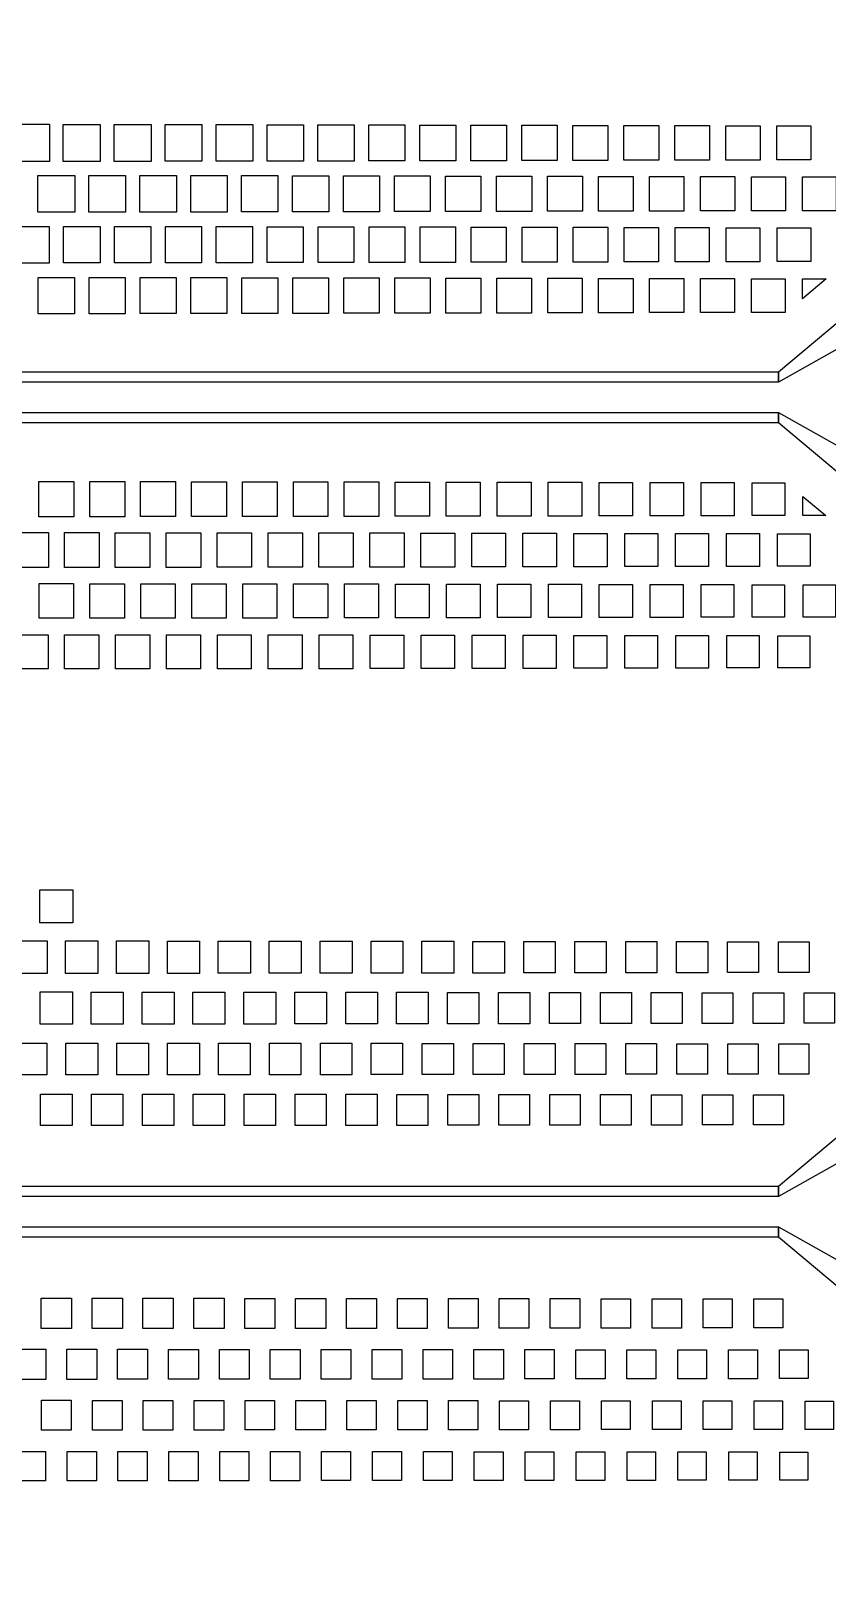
# Model space of a CAD drawing. Header units: metres. Extents: x -7 to 1980, y 20 to 2007.
# Drawn here: x 1113 to 1504, y 20 to 780 of the extents above; entities that cross this region are included whole.
import ezdxf

# ---------------------------------------------------------------- set-up
doc = ezdxf.new("R2010")
doc.units = ezdxf.units.M

msp = doc.modelspace()

# ---------------------------------------------------------------- linework, layer by layer
for points in [[(1480, 612.5), (1680, 780), (1980, 780), (1980, 420), (1680, 420), (1480, 587.5), (1480, 592.5), (1680, 480), (1920, 480), (1920, 720), (1680, 720), (1480, 607.5), (1480, 612.5), (1480, 612.5)], [(1103.35, 715.85), (1103.35, 734.15), (1121.65, 734.15), (1121.65, 715.85), (1103.35, 715.85), (1103.35, 715.85)], [(1128.38, 715.88), (1128.38, 734.12), (1146.62, 734.12), (1146.62, 715.88), (1128.38, 715.88), (1128.38, 715.88)], [(1153.42, 715.92), (1153.42, 734.08), (1171.58, 734.08), (1171.58, 715.92), (1153.42, 715.92), (1153.42, 715.92)], [(1178.46, 715.96), (1178.46, 734.04), (1196.54, 734.04), (1196.54, 715.96), (1178.46, 715.96), (1178.46, 715.96)], [(1203.5, 716), (1203.5, 734), (1221.5, 734), (1221.5, 716), (1203.5, 716), (1203.5, 716)], [(1228.55, 716.05), (1228.55, 733.95), (1246.45, 733.95), (1246.45, 716.05), (1228.55, 716.05), (1228.55, 716.05)], [(1253.6, 716.1), (1253.6, 733.9), (1271.4, 733.9), (1271.4, 716.1), (1253.6, 716.1), (1253.6, 716.1)], [(1278.65, 716.15), (1278.65, 733.85), (1296.35, 733.85), (1296.35, 716.15), (1278.65, 716.15), (1278.65, 716.15)], [(1303.71, 716.21), (1303.71, 733.79), (1321.29, 733.79), (1321.29, 716.21), (1303.71, 716.21), (1303.71, 716.21)], [(1328.76, 716.26), (1328.76, 733.74), (1346.24, 733.74), (1346.24, 716.26), (1328.76, 716.26), (1328.76, 716.26)], [(1353.82, 716.32), (1353.82, 733.68), (1371.18, 733.68), (1371.18, 716.32), (1353.82, 716.32), (1353.82, 716.32)], [(1378.88, 716.38), (1378.88, 733.62), (1396.12, 733.62), (1396.12, 716.38), (1378.88, 716.38), (1378.88, 716.38)], [(1403.95, 716.45), (1403.95, 733.55), (1421.05, 733.55), (1421.05, 716.45), (1403.95, 716.45), (1403.95, 716.45)], [(1429.01, 716.51), (1429.01, 733.49), (1445.99, 733.49), (1445.99, 716.51), (1429.01, 716.51), (1429.01, 716.51)], [(1454.07, 716.57), (1454.07, 733.43), (1470.93, 733.43), (1470.93, 716.57), (1454.07, 716.57), (1454.07, 716.57)], [(1479.14, 716.64), (1479.14, 733.36), (1495.86, 733.36), (1495.86, 716.64), (1479.14, 716.64), (1479.14, 716.64)], [(1115.94, 690.94), (1115.94, 709.06), (1134.06, 709.06), (1134.06, 690.94), (1115.94, 690.94), (1115.94, 690.94)], [(1140.97, 690.97), (1140.97, 709.03), (1159.03, 709.03), (1159.03, 690.97), (1140.97, 690.97), (1140.97, 690.97)], [(1166, 691), (1166, 709), (1184, 709), (1184, 691), (1166, 691), (1166, 691)], [(1191.04, 691.04), (1191.04, 708.96), (1208.96, 708.96), (1208.96, 691.04), (1191.04, 691.04), (1191.04, 691.04)], [(1216.08, 691.08), (1216.08, 708.92), (1233.92, 708.92), (1233.92, 691.08), (1216.08, 691.08), (1216.08, 691.08)], [(1241.13, 691.13), (1241.13, 708.87), (1258.87, 708.87), (1258.87, 691.13), (1241.13, 691.13), (1241.13, 691.13)], [(1266.18, 691.18), (1266.18, 708.82), (1283.82, 708.82), (1283.82, 691.18), (1266.18, 691.18), (1266.18, 691.18)], [(1291.23, 691.23), (1291.23, 708.77), (1308.77, 708.77), (1308.77, 691.23), (1291.23, 691.23), (1291.23, 691.23)], [(1316.28, 691.28), (1316.28, 708.72), (1333.72, 708.72), (1333.72, 691.28), (1316.28, 691.28), (1316.28, 691.28)], [(1341.34, 691.34), (1341.34, 708.66), (1358.66, 708.66), (1358.66, 691.34), (1341.34, 691.34), (1341.34, 691.34)], [(1366.4, 691.4), (1366.4, 708.6), (1383.6, 708.6), (1383.6, 691.4), (1366.4, 691.4), (1366.4, 691.4)], [(1391.46, 691.46), (1391.46, 708.54), (1408.54, 708.54), (1408.54, 691.46), (1391.46, 691.46), (1391.46, 691.46)], [(1416.52, 691.52), (1416.52, 708.48), (1433.48, 708.48), (1433.48, 691.52), (1416.52, 691.52), (1416.52, 691.52)], [(1441.58, 691.58), (1441.58, 708.42), (1458.42, 708.42), (1458.42, 691.58), (1441.58, 691.58), (1441.58, 691.58)], [(1466.64, 691.64), (1466.64, 708.36), (1483.36, 708.36), (1483.36, 691.64), (1466.64, 691.64), (1466.64, 691.64)], [(1491.71, 691.71), (1491.71, 708.29), (1508.29, 708.29), (1508.29, 691.71), (1491.71, 691.71), (1491.71, 691.71)], [(1103.49, 665.99), (1103.49, 684.01), (1121.51, 684.01), (1121.51, 665.99), (1103.49, 665.99), (1103.49, 665.99)], [(1128.52, 666.02), (1128.52, 683.98), (1146.48, 683.98), (1146.48, 666.02), (1128.52, 666.02), (1128.52, 666.02)], [(1153.55, 666.05), (1153.55, 683.95), (1171.45, 683.95), (1171.45, 666.05), (1153.55, 666.05), (1153.55, 666.05)], [(1178.58, 666.08), (1178.58, 683.92), (1196.42, 683.92), (1196.42, 666.08), (1178.58, 666.08), (1178.58, 666.08)], [(1203.62, 666.12), (1203.62, 683.88), (1221.38, 683.88), (1221.38, 666.12), (1203.62, 666.12), (1203.62, 666.12)], [(1228.67, 666.17), (1228.67, 683.83), (1246.33, 683.83), (1246.33, 666.17), (1228.67, 666.17), (1228.67, 666.17)], [(1253.71, 666.21), (1253.71, 683.79), (1271.29, 683.79), (1271.29, 666.21), (1253.71, 666.21), (1253.71, 666.21)], [(1278.76, 666.26), (1278.76, 683.74), (1296.24, 683.74), (1296.24, 666.26), (1278.76, 666.26), (1278.76, 666.26)], [(1303.81, 666.31), (1303.81, 683.69), (1321.19, 683.69), (1321.19, 666.31), (1303.81, 666.31), (1303.81, 666.31)], [(1328.86, 666.36), (1328.86, 683.64), (1346.14, 683.64), (1346.14, 666.36), (1328.86, 666.36), (1328.86, 666.36)], [(1353.92, 666.42), (1353.92, 683.58), (1371.08, 683.58), (1371.08, 666.42), (1353.92, 666.42), (1353.92, 666.42)], [(1378.97, 666.47), (1378.97, 683.53), (1396.03, 683.53), (1396.03, 666.47), (1378.97, 666.47), (1378.97, 666.47)], [(1404.03, 666.53), (1404.03, 683.47), (1420.97, 683.47), (1420.97, 666.53), (1404.03, 666.53), (1404.03, 666.53)], [(1429.09, 666.59), (1429.09, 683.41), (1445.91, 683.41), (1445.91, 666.59), (1429.09, 666.59), (1429.09, 666.59)], [(1454.15, 666.65), (1454.15, 683.35), (1470.85, 683.35), (1470.85, 666.65), (1454.15, 666.65), (1454.15, 666.65)], [(1479.22, 666.72), (1479.22, 683.28), (1495.78, 683.28), (1495.78, 666.72), (1479.22, 666.72), (1479.22, 666.72)], [(1116.08, 641.08), (1116.08, 658.92), (1133.92, 658.92), (1133.92, 641.08), (1116.08, 641.08), (1116.08, 641.08)], [(1141.1, 641.1), (1141.1, 658.9), (1158.9, 658.9), (1158.9, 641.1), (1141.1, 641.1), (1141.1, 641.1)], [(1166.13, 641.13), (1166.13, 658.87), (1183.87, 658.87), (1183.87, 641.13), (1166.13, 641.13), (1166.13, 641.13)], [(1191.17, 641.17), (1191.17, 658.83), (1208.83, 658.83), (1208.83, 641.17), (1191.17, 641.17), (1191.17, 641.17)], [(1216.21, 641.21), (1216.21, 658.79), (1233.79, 658.79), (1233.79, 641.21), (1216.21, 641.21), (1216.21, 641.21)], [(1241.25, 641.25), (1241.25, 658.75), (1258.75, 658.75), (1258.75, 641.25), (1241.25, 641.25), (1241.25, 641.25)], [(1266.29, 641.29), (1266.29, 658.71), (1283.71, 658.71), (1283.71, 641.29), (1266.29, 641.29), (1266.29, 641.29)], [(1291.34, 641.34), (1291.34, 658.66), (1308.66, 658.66), (1308.66, 641.34), (1291.34, 641.34), (1291.34, 641.34)], [(1316.39, 641.39), (1316.39, 658.61), (1333.61, 658.61), (1333.61, 641.39), (1316.39, 641.39), (1316.39, 641.39)], [(1341.44, 641.44), (1341.44, 658.56), (1358.56, 658.56), (1358.56, 641.44), (1341.44, 641.44), (1341.44, 641.44)], [(1366.5, 641.5), (1366.5, 658.5), (1383.5, 658.5), (1383.5, 641.5), (1366.5, 641.5), (1366.5, 641.5)], [(1391.55, 641.55), (1391.55, 658.45), (1408.45, 658.45), (1408.45, 641.55), (1391.55, 641.55), (1391.55, 641.55)], [(1416.61, 641.61), (1416.61, 658.39), (1433.39, 658.39), (1433.39, 641.61), (1416.61, 641.61), (1416.61, 641.61)], [(1441.67, 641.67), (1441.67, 658.33), (1458.33, 658.33), (1458.33, 641.67), (1441.67, 641.67), (1441.67, 641.67)], [(1466.73, 641.73), (1466.73, 658.27), (1483.27, 658.27), (1483.27, 641.73), (1466.73, 641.73), (1466.73, 641.73)], [(1491.79, 648.46), (1491.79, 658.21), (1503.43, 658.21), (1491.79, 648.46), (1491.79, 648.46)], [(869.55, 612.5), (1480, 612.5), (1480, 607.5), (869.44, 607.5)], [(869.05, 592.5), (1480, 592.5), (1480, 587.5), (869, 587.5)], [(1116.36, 541.36), (1116.36, 558.64), (1133.64, 558.64), (1133.64, 541.36), (1116.36, 541.36), (1116.36, 541.36)], [(1141.39, 541.39), (1141.39, 558.61), (1158.61, 558.61), (1158.61, 541.39), (1141.39, 541.39), (1141.39, 541.39)], [(1166.41, 541.41), (1166.41, 558.59), (1183.59, 558.59), (1183.59, 541.41), (1166.41, 541.41), (1166.41, 541.41)], [(1191.44, 541.44), (1191.44, 558.56), (1208.56, 558.56), (1208.56, 541.44), (1191.44, 541.44), (1191.44, 541.44)], [(1216.47, 541.47), (1216.47, 558.53), (1233.53, 558.53), (1233.53, 541.47), (1216.47, 541.47), (1216.47, 541.47)], [(1241.5, 541.5), (1241.5, 558.5), (1258.5, 558.5), (1258.5, 541.5), (1241.5, 541.5), (1241.5, 541.5)], [(1266.54, 541.54), (1266.54, 558.46), (1283.46, 558.46), (1283.46, 541.54), (1266.54, 541.54), (1266.54, 541.54)], [(1291.58, 541.58), (1291.58, 558.42), (1308.42, 558.42), (1308.42, 541.58), (1291.58, 541.58), (1291.58, 541.58)], [(1316.62, 541.62), (1316.62, 558.38), (1333.38, 558.38), (1333.38, 541.62), (1316.62, 541.62), (1316.62, 541.62)], [(1341.67, 541.67), (1341.67, 558.33), (1358.33, 558.33), (1358.33, 541.67), (1341.67, 541.67), (1341.67, 541.67)], [(1366.72, 541.72), (1366.72, 558.28), (1383.28, 558.28), (1383.28, 541.72), (1366.72, 541.72), (1366.72, 541.72)], [(1391.76, 541.76), (1391.76, 558.24), (1408.24, 558.24), (1408.24, 541.76), (1391.76, 541.76), (1391.76, 541.76)], [(1416.81, 541.81), (1416.81, 558.19), (1433.19, 558.19), (1433.19, 541.81), (1416.81, 541.81), (1416.81, 541.81)], [(1441.87, 541.87), (1441.87, 558.13), (1458.13, 558.13), (1458.13, 541.87), (1441.87, 541.87), (1441.87, 541.87)], [(1466.92, 541.92), (1466.92, 558.08), (1483.08, 558.08), (1483.08, 541.92), (1466.92, 541.92), (1466.92, 541.92)], [(1491.98, 541.98), (1491.98, 551.38), (1503.21, 541.98), (1491.98, 541.98), (1491.98, 541.98)], [(1103.93, 516.43), (1103.93, 533.57), (1121.07, 533.57), (1121.07, 516.43), (1103.93, 516.43), (1103.93, 516.43)], [(1128.95, 516.45), (1128.95, 533.55), (1146.05, 533.55), (1146.05, 516.45), (1128.95, 516.45), (1128.95, 516.45)], [(1153.97, 516.47), (1153.97, 533.53), (1171.03, 533.53), (1171.03, 516.47), (1153.97, 516.47), (1153.97, 516.47)], [(1178.99, 516.49), (1178.99, 533.51), (1196.01, 533.51), (1196.01, 516.49), (1178.99, 516.49), (1178.99, 516.49)], [(1204.02, 516.52), (1204.02, 533.48), (1220.98, 533.48), (1220.98, 516.52), (1204.02, 516.52), (1204.02, 516.52)], [(1229.05, 516.55), (1229.05, 533.45), (1245.95, 533.45), (1245.95, 516.55), (1229.05, 516.55), (1229.05, 516.55)], [(1254.09, 516.59), (1254.09, 533.41), (1270.91, 533.41), (1270.91, 516.59), (1254.09, 516.59), (1254.09, 516.59)], [(1279.12, 516.62), (1279.12, 533.38), (1295.88, 533.38), (1295.88, 516.62), (1279.12, 516.62), (1279.12, 516.62)], [(1304.16, 516.66), (1304.16, 533.34), (1320.84, 533.34), (1320.84, 516.66), (1304.16, 516.66), (1304.16, 516.66)], [(1329.21, 516.71), (1329.21, 533.29), (1345.79, 533.29), (1345.79, 516.71), (1329.21, 516.71), (1329.21, 516.71)], [(1354.25, 516.75), (1354.25, 533.25), (1370.75, 533.25), (1370.75, 516.75), (1354.25, 516.75), (1354.25, 516.75)], [(1379.3, 516.8), (1379.3, 533.2), (1395.7, 533.2), (1395.7, 516.8), (1379.3, 516.8), (1379.3, 516.8)], [(1404.35, 516.85), (1404.35, 533.15), (1420.65, 533.15), (1420.65, 516.85), (1404.35, 516.85), (1404.35, 516.85)], [(1429.39, 516.89), (1429.39, 533.11), (1445.61, 533.11), (1445.61, 516.89), (1429.39, 516.89), (1429.39, 516.89)], [(1454.45, 516.95), (1454.45, 533.05), (1470.55, 533.05), (1470.55, 516.95), (1454.45, 516.95), (1454.45, 516.95)], [(1479.5, 517), (1479.5, 533), (1495.5, 533), (1495.5, 517), (1479.5, 517), (1479.5, 517)], [(1116.51, 491.51), (1116.51, 508.49), (1133.49, 508.49), (1133.49, 491.51), (1116.51, 491.51), (1116.51, 491.51)], [(1141.53, 491.53), (1141.53, 508.47), (1158.47, 508.47), (1158.47, 491.53), (1141.53, 491.53), (1141.53, 491.53)], [(1166.55, 491.55), (1166.55, 508.45), (1183.45, 508.45), (1183.45, 491.55), (1166.55, 491.55), (1166.55, 491.55)], [(1191.58, 491.58), (1191.58, 508.42), (1208.42, 508.42), (1208.42, 491.58), (1191.58, 491.58), (1191.58, 491.58)], [(1216.61, 491.61), (1216.61, 508.39), (1233.39, 508.39), (1233.39, 491.61), (1216.61, 491.61), (1216.61, 491.61)], [(1241.64, 491.64), (1241.64, 508.36), (1258.36, 508.36), (1258.36, 491.64), (1241.64, 491.64), (1241.64, 491.64)], [(1266.67, 491.67), (1266.67, 508.33), (1283.33, 508.33), (1283.33, 491.67), (1266.67, 491.67), (1266.67, 491.67)], [(1291.71, 491.71), (1291.71, 508.29), (1308.29, 508.29), (1308.29, 491.71), (1291.71, 491.71), (1291.71, 491.71)], [(1316.75, 491.75), (1316.75, 508.25), (1333.25, 508.25), (1333.25, 491.75), (1316.75, 491.75), (1316.75, 491.75)], [(1341.79, 491.79), (1341.79, 508.21), (1358.21, 508.21), (1358.21, 491.79), (1341.79, 491.79), (1341.79, 491.79)], [(1366.83, 491.83), (1366.83, 508.17), (1383.17, 508.17), (1383.17, 491.83), (1366.83, 491.83), (1366.83, 491.83)], [(1391.88, 491.88), (1391.88, 508.12), (1408.12, 508.12), (1408.12, 491.88), (1391.88, 491.88), (1391.88, 491.88)], [(1416.93, 491.93), (1416.93, 508.07), (1433.07, 508.07), (1433.07, 491.93), (1416.93, 491.93), (1416.93, 491.93)], [(1441.98, 491.98), (1441.98, 508.02), (1458.02, 508.02), (1458.02, 491.98), (1441.98, 491.98), (1441.98, 491.98)], [(1467.03, 492.03), (1467.03, 507.97), (1482.97, 507.97), (1482.97, 492.03), (1467.03, 492.03), (1467.03, 492.03)], [(1492.08, 492.08), (1492.08, 507.92), (1507.92, 507.92), (1507.92, 492.08), (1492.08, 492.08), (1492.08, 492.08)], [(1104.08, 466.58), (1104.08, 483.42), (1120.92, 483.42), (1120.92, 466.58), (1104.08, 466.58), (1104.08, 466.58)], [(1129.09, 466.59), (1129.09, 483.41), (1145.91, 483.41), (1145.91, 466.59), (1129.09, 466.59), (1129.09, 466.59)], [(1154.11, 466.61), (1154.11, 483.39), (1170.89, 483.39), (1170.89, 466.61), (1154.11, 466.61), (1154.11, 466.61)], [(1179.13, 466.63), (1179.13, 483.37), (1195.87, 483.37), (1195.87, 466.63), (1179.13, 466.63), (1179.13, 466.63)], [(1204.16, 466.66), (1204.16, 483.34), (1220.84, 483.34), (1220.84, 466.66), (1204.16, 466.66), (1204.16, 466.66)], [(1229.19, 466.69), (1229.19, 483.31), (1245.81, 483.31), (1245.81, 466.69), (1229.19, 466.69), (1229.19, 466.69)], [(1254.22, 466.72), (1254.22, 483.28), (1270.78, 483.28), (1270.78, 466.72), (1254.22, 466.72), (1254.22, 466.72)], [(1279.26, 466.76), (1279.26, 483.24), (1295.74, 483.24), (1295.74, 466.76), (1279.26, 466.76), (1279.26, 466.76)], [(1304.29, 466.79), (1304.29, 483.21), (1320.71, 483.21), (1320.71, 466.79), (1304.29, 466.79), (1304.29, 466.79)], [(1329.33, 466.83), (1329.33, 483.17), (1345.67, 483.17), (1345.67, 466.83), (1329.33, 466.83), (1329.33, 466.83)], [(1354.37, 466.87), (1354.37, 483.13), (1370.63, 483.13), (1370.63, 466.87), (1354.37, 466.87), (1354.37, 466.87)], [(1379.42, 466.92), (1379.42, 483.08), (1395.58, 483.08), (1395.58, 466.92), (1379.42, 466.92), (1379.42, 466.92)], [(1404.46, 466.96), (1404.46, 483.04), (1420.54, 483.04), (1420.54, 466.96), (1404.46, 466.96), (1404.46, 466.96)], [(1429.51, 467.01), (1429.51, 482.99), (1445.49, 482.99), (1445.49, 467.01), (1429.51, 467.01), (1429.51, 467.01)], [(1454.56, 467.06), (1454.56, 482.94), (1470.44, 482.94), (1470.44, 467.06), (1454.56, 467.06), (1454.56, 467.06)], [(1479.61, 467.11), (1479.61, 482.89), (1495.39, 482.89), (1495.39, 467.11), (1479.61, 467.11), (1479.61, 467.11)], [(1480, 212.5), (1680, 380), (1980, 380), (1980, 20), (1680, 20), (1480, 187.5), (1480, 192.5), (1680, 80), (1920, 80), (1920, 320), (1680, 320), (1480, 207.5), (1480, 212.5), (1480, 212.5)], [(1116.95, 341.95), (1116.95, 358.05), (1133.05, 358.05), (1133.05, 341.95), (1116.95, 341.95), (1116.95, 341.95)], [(1104.52, 317.02), (1104.52, 332.98), (1120.48, 332.98), (1120.48, 317.02), (1104.52, 317.02), (1104.52, 317.02)], [(1129.53, 317.03), (1129.53, 332.97), (1145.47, 332.97), (1145.47, 317.03), (1129.53, 317.03), (1129.53, 317.03)], [(1154.55, 317.05), (1154.55, 332.95), (1170.45, 332.95), (1170.45, 317.05), (1154.55, 317.05), (1154.55, 317.05)], [(1179.56, 317.06), (1179.56, 332.94), (1195.44, 332.94), (1195.44, 317.06), (1179.56, 317.06), (1179.56, 317.06)], [(1204.59, 317.09), (1204.59, 332.91), (1220.41, 332.91), (1220.41, 317.09), (1204.59, 317.09), (1204.59, 317.09)], [(1229.61, 317.11), (1229.61, 332.89), (1245.39, 332.89), (1245.39, 317.11), (1229.61, 317.11), (1229.61, 317.11)], [(1254.63, 317.13), (1254.63, 332.87), (1270.37, 332.87), (1270.37, 317.13), (1254.63, 317.13), (1254.63, 317.13)], [(1279.66, 317.16), (1279.66, 332.84), (1295.34, 332.84), (1295.34, 317.16), (1279.66, 317.16), (1279.66, 317.16)], [(1304.69, 317.19), (1304.69, 332.81), (1320.31, 332.81), (1320.31, 317.19), (1304.69, 317.19), (1304.69, 317.19)], [(1329.72, 317.22), (1329.72, 332.78), (1345.28, 332.78), (1345.28, 317.22), (1329.72, 317.22), (1329.72, 317.22)], [(1354.76, 317.26), (1354.76, 332.74), (1370.24, 332.74), (1370.24, 317.26), (1354.76, 317.26), (1354.76, 317.26)], [(1379.79, 317.29), (1379.79, 332.71), (1395.21, 332.71), (1395.21, 317.29), (1379.79, 317.29), (1379.79, 317.29)], [(1404.83, 317.33), (1404.83, 332.67), (1420.17, 332.67), (1420.17, 317.33), (1404.83, 317.33), (1404.83, 317.33)], [(1429.87, 317.37), (1429.87, 332.63), (1445.13, 332.63), (1445.13, 317.37), (1429.87, 317.37), (1429.87, 317.37)], [(1454.91, 317.41), (1454.91, 332.59), (1470.09, 332.59), (1470.09, 317.41), (1454.91, 317.41), (1454.91, 317.41)], [(1479.96, 317.46), (1479.96, 332.54), (1495.04, 332.54), (1495.04, 317.46), (1479.96, 317.46), (1479.96, 317.46)], [(1117.1, 292.1), (1117.1, 307.9), (1132.9, 307.9), (1132.9, 292.1), (1117.1, 292.1), (1117.1, 292.1)], [(1142.11, 292.11), (1142.11, 307.89), (1157.89, 307.89), (1157.89, 292.11), (1142.11, 292.11), (1142.11, 292.11)], [(1167.13, 292.13), (1167.13, 307.87), (1182.87, 307.87), (1182.87, 292.13), (1167.13, 292.13), (1167.13, 292.13)], [(1192.15, 292.15), (1192.15, 307.85), (1207.85, 307.85), (1207.85, 292.15), (1192.15, 292.15), (1192.15, 292.15)], [(1217.17, 292.17), (1217.17, 307.83), (1232.83, 307.83), (1232.83, 292.17), (1217.17, 292.17), (1217.17, 292.17)], [(1242.19, 292.19), (1242.19, 307.81), (1257.81, 307.81), (1257.81, 292.19), (1242.19, 292.19), (1242.19, 292.19)], [(1267.22, 292.22), (1267.22, 307.78), (1282.78, 307.78), (1282.78, 292.22), (1267.22, 292.22), (1267.22, 292.22)], [(1292.25, 292.25), (1292.25, 307.75), (1307.75, 307.75), (1307.75, 292.25), (1292.25, 292.25), (1292.25, 292.25)], [(1317.28, 292.28), (1317.28, 307.72), (1332.72, 307.72), (1332.72, 292.28), (1317.28, 292.28), (1317.28, 292.28)], [(1342.31, 292.31), (1342.31, 307.69), (1357.69, 307.69), (1357.69, 292.31), (1342.31, 292.31), (1342.31, 292.31)], [(1367.34, 292.34), (1367.34, 307.66), (1382.66, 307.66), (1382.66, 292.34), (1367.34, 292.34), (1367.34, 292.34)], [(1392.38, 292.38), (1392.38, 307.62), (1407.62, 307.62), (1407.62, 292.38), (1392.38, 292.38), (1392.38, 292.38)], [(1417.42, 292.42), (1417.42, 307.58), (1432.58, 307.58), (1432.58, 292.42), (1417.42, 292.42), (1417.42, 292.42)], [(1442.46, 292.46), (1442.46, 307.54), (1457.54, 307.54), (1457.54, 292.46), (1442.46, 292.46), (1442.46, 292.46)], [(1467.5, 292.5), (1467.5, 307.5), (1482.5, 307.5), (1482.5, 292.5), (1467.5, 292.5), (1467.5, 292.5)], [(1492.54, 292.54), (1492.54, 307.46), (1507.46, 307.46), (1507.46, 292.54), (1492.54, 292.54), (1492.54, 292.54)], [(1104.67, 267.17), (1104.67, 282.83), (1120.33, 282.83), (1120.33, 267.17), (1104.67, 267.17), (1104.67, 267.17)], [(1129.68, 267.18), (1129.68, 282.82), (1145.32, 282.82), (1145.32, 267.18), (1129.68, 267.18), (1129.68, 267.18)], [(1154.69, 267.19), (1154.69, 282.81), (1170.31, 282.81), (1170.31, 267.19), (1154.69, 267.19), (1154.69, 267.19)], [(1179.71, 267.21), (1179.71, 282.79), (1195.29, 282.79), (1195.29, 267.21), (1179.71, 267.21), (1179.71, 267.21)], [(1204.73, 267.23), (1204.73, 282.77), (1220.27, 282.77), (1220.27, 267.23), (1204.73, 267.23), (1204.73, 267.23)], [(1229.75, 267.25), (1229.75, 282.75), (1245.25, 282.75), (1245.25, 267.25), (1229.75, 267.25), (1229.75, 267.25)], [(1254.77, 267.27), (1254.77, 282.73), (1270.23, 282.73), (1270.23, 267.27), (1254.77, 267.27), (1254.77, 267.27)], [(1279.8, 267.3), (1279.8, 282.7), (1295.2, 282.7), (1295.2, 267.3), (1279.8, 267.3), (1279.8, 267.3)], [(1304.83, 267.33), (1304.83, 282.67), (1320.17, 282.67), (1320.17, 267.33), (1304.83, 267.33), (1304.83, 267.33)], [(1329.86, 267.36), (1329.86, 282.64), (1345.14, 282.64), (1345.14, 267.36), (1329.86, 267.36), (1329.86, 267.36)], [(1354.89, 267.39), (1354.89, 282.61), (1370.11, 282.61), (1370.11, 267.39), (1354.89, 267.39), (1354.89, 267.39)], [(1379.93, 267.43), (1379.93, 282.57), (1395.07, 282.57), (1395.07, 267.43), (1379.93, 267.43), (1379.93, 267.43)], [(1404.96, 267.46), (1404.96, 282.54), (1420.04, 282.54), (1420.04, 267.46), (1404.96, 267.46), (1404.96, 267.46)], [(1430, 267.5), (1430, 282.5), (1445, 282.5), (1445, 267.5), (1430, 267.5), (1430, 267.5)], [(1455.04, 267.54), (1455.04, 282.46), (1469.96, 282.46), (1469.96, 267.54), (1455.04, 267.54), (1455.04, 267.54)], [(1480.08, 267.58), (1480.08, 282.42), (1494.92, 282.42), (1494.92, 267.58), (1480.08, 267.58), (1480.08, 267.58)], [(1117.25, 242.25), (1117.25, 257.75), (1132.75, 257.75), (1132.75, 242.25), (1117.25, 242.25), (1117.25, 242.25)], [(1142.26, 242.26), (1142.26, 257.74), (1157.74, 257.74), (1157.74, 242.26), (1142.26, 242.26), (1142.26, 242.26)], [(1167.27, 242.27), (1167.27, 257.73), (1182.73, 257.73), (1182.73, 242.27), (1167.27, 242.27), (1167.27, 242.27)], [(1192.29, 242.29), (1192.29, 257.71), (1207.71, 257.71), (1207.71, 242.29), (1192.29, 242.29), (1192.29, 242.29)], [(1217.31, 242.31), (1217.31, 257.69), (1232.69, 257.69), (1232.69, 242.31), (1217.31, 242.31), (1217.31, 242.31)], [(1242.33, 242.33), (1242.33, 257.67), (1257.67, 257.67), (1257.67, 242.33), (1242.33, 242.33), (1242.33, 242.33)], [(1267.36, 242.36), (1267.36, 257.64), (1282.64, 257.64), (1282.64, 242.36), (1267.36, 242.36), (1267.36, 242.36)], [(1292.38, 242.38), (1292.38, 257.62), (1307.62, 257.62), (1307.62, 242.38), (1292.38, 242.38), (1292.38, 242.38)], [(1317.41, 242.41), (1317.41, 257.59), (1332.59, 257.59), (1332.59, 242.41), (1317.41, 242.41), (1317.41, 242.41)], [(1342.44, 242.44), (1342.44, 257.56), (1357.56, 257.56), (1357.56, 242.44), (1342.44, 242.44), (1342.44, 242.44)], [(1367.48, 242.48), (1367.48, 257.52), (1382.52, 257.52), (1382.52, 242.48), (1367.48, 242.48), (1367.48, 242.48)], [(1392.51, 242.51), (1392.51, 257.49), (1407.49, 257.49), (1407.49, 242.51), (1392.51, 242.51), (1392.51, 242.51)], [(1417.55, 242.55), (1417.55, 257.45), (1432.45, 257.45), (1432.45, 242.55), (1417.55, 242.55), (1417.55, 242.55)], [(1442.58, 242.58), (1442.58, 257.42), (1457.42, 257.42), (1457.42, 242.58), (1442.58, 242.58), (1442.58, 242.58)], [(1467.62, 242.62), (1467.62, 257.38), (1482.38, 257.38), (1482.38, 242.62), (1467.62, 242.62), (1467.62, 242.62)], [(1480, 212.5), (1480, 207.5), (520, 207.5), (520, 212.5), (1480, 212.5), (1480, 212.5)], [(520, 187.5), (520, 192.5), (1480, 192.5), (1480, 187.5), (520, 187.5), (520, 187.5)], [(1117.54, 142.54), (1117.54, 157.46), (1132.46, 157.46), (1132.46, 142.54), (1117.54, 142.54), (1117.54, 142.54)], [(1142.55, 142.55), (1142.55, 157.45), (1157.45, 157.45), (1157.45, 142.55), (1142.55, 142.55), (1142.55, 142.55)], [(1167.57, 142.57), (1167.57, 157.43), (1182.43, 157.43), (1182.43, 142.57), (1167.57, 142.57), (1167.57, 142.57)], [(1192.58, 142.58), (1192.58, 157.42), (1207.42, 157.42), (1207.42, 142.58), (1192.58, 142.58), (1192.58, 142.58)], [(1217.6, 142.6), (1217.6, 157.4), (1232.4, 157.4), (1232.4, 142.6), (1217.6, 142.6), (1217.6, 142.6)], [(1242.62, 142.62), (1242.62, 157.38), (1257.38, 157.38), (1257.38, 142.62), (1242.62, 142.62), (1242.62, 142.62)], [(1267.64, 142.64), (1267.64, 157.36), (1282.36, 157.36), (1282.36, 142.64), (1267.64, 142.64), (1267.64, 142.64)], [(1292.67, 142.67), (1292.67, 157.33), (1307.33, 157.33), (1307.33, 142.67), (1292.67, 142.67), (1292.67, 142.67)], [(1317.69, 142.69), (1317.69, 157.31), (1332.31, 157.31), (1332.31, 142.69), (1317.69, 142.69), (1317.69, 142.69)], [(1342.72, 142.72), (1342.72, 157.28), (1357.28, 157.28), (1357.28, 142.72), (1342.72, 142.72), (1342.72, 142.72)], [(1367.75, 142.75), (1367.75, 157.25), (1382.25, 157.25), (1382.25, 142.75), (1367.75, 142.75), (1367.75, 142.75)], [(1392.78, 142.78), (1392.78, 157.22), (1407.22, 157.22), (1407.22, 142.78), (1392.78, 142.78), (1392.78, 142.78)], [(1417.81, 142.81), (1417.81, 157.19), (1432.19, 157.19), (1432.19, 142.81), (1417.81, 142.81), (1417.81, 142.81)], [(1442.84, 142.84), (1442.84, 157.16), (1457.16, 157.16), (1457.16, 142.84), (1442.84, 142.84), (1442.84, 142.84)], [(1467.88, 142.88), (1467.88, 157.12), (1482.12, 157.12), (1482.12, 142.88), (1467.88, 142.88), (1467.88, 142.88)], [(1105.11, 117.61), (1105.11, 132.39), (1119.89, 132.39), (1119.89, 117.61), (1105.11, 117.61), (1105.11, 117.61)], [(1130.12, 117.62), (1130.12, 132.38), (1144.88, 132.38), (1144.88, 117.62), (1130.12, 117.62), (1130.12, 117.62)], [(1155.14, 117.64), (1155.14, 132.36), (1169.86, 132.36), (1169.86, 117.64), (1155.14, 117.64), (1155.14, 117.64)], [(1180.15, 117.65), (1180.15, 132.35), (1194.85, 132.35), (1194.85, 117.65), (1180.15, 117.65), (1180.15, 117.65)], [(1205.17, 117.67), (1205.17, 132.33), (1219.83, 132.33), (1219.83, 117.67), (1205.17, 117.67), (1205.17, 117.67)], [(1230.18, 117.68), (1230.18, 132.32), (1244.82, 132.32), (1244.82, 117.68), (1230.18, 117.68), (1230.18, 117.68)], [(1255.2, 117.7), (1255.2, 132.3), (1269.8, 132.3), (1269.8, 117.7), (1255.2, 117.7), (1255.2, 117.7)], [(1280.23, 117.73), (1280.23, 132.27), (1294.77, 132.27), (1294.77, 117.73), (1280.23, 117.73), (1280.23, 117.73)], [(1305.25, 117.75), (1305.25, 132.25), (1319.75, 132.25), (1319.75, 117.75), (1305.25, 117.75), (1305.25, 117.75)], [(1330.27, 117.77), (1330.27, 132.23), (1344.73, 132.23), (1344.73, 117.77), (1330.27, 117.77), (1330.27, 117.77)], [(1355.3, 117.8), (1355.3, 132.2), (1369.7, 132.2), (1369.7, 117.8), (1355.3, 117.8), (1355.3, 117.8)], [(1380.33, 117.83), (1380.33, 132.17), (1394.67, 132.17), (1394.67, 117.83), (1380.33, 117.83), (1380.33, 117.83)], [(1405.36, 117.86), (1405.36, 132.14), (1419.64, 132.14), (1419.64, 117.86), (1405.36, 117.86), (1405.36, 117.86)], [(1430.39, 117.89), (1430.39, 132.11), (1444.61, 132.11), (1444.61, 117.89), (1430.39, 117.89), (1430.39, 117.89)], [(1455.43, 117.93), (1455.43, 132.07), (1469.57, 132.07), (1469.57, 117.93), (1455.43, 117.93), (1455.43, 117.93)], [(1480.46, 117.96), (1480.46, 132.04), (1494.54, 132.04), (1494.54, 117.96), (1480.46, 117.96), (1480.46, 117.96)], [(1117.69, 92.69), (1117.69, 107.31), (1132.31, 107.31), (1132.31, 92.69), (1117.69, 92.69), (1117.69, 92.69)], [(1142.7, 92.7), (1142.7, 107.3), (1157.3, 107.3), (1157.3, 92.7), (1142.7, 92.7), (1142.7, 92.7)], [(1167.72, 92.72), (1167.72, 107.28), (1182.28, 107.28), (1182.28, 92.72), (1167.72, 92.72), (1167.72, 92.72)], [(1192.73, 92.73), (1192.73, 107.27), (1207.27, 107.27), (1207.27, 92.73), (1192.73, 92.73), (1192.73, 92.73)], [(1217.75, 92.75), (1217.75, 107.25), (1232.25, 107.25), (1232.25, 92.75), (1217.75, 92.75), (1217.75, 92.75)], [(1242.77, 92.77), (1242.77, 107.23), (1257.23, 107.23), (1257.23, 92.77), (1242.77, 92.77), (1242.77, 92.77)], [(1267.79, 92.79), (1267.79, 107.21), (1282.21, 107.21), (1282.21, 92.79), (1267.79, 92.79), (1267.79, 92.79)], [(1292.81, 92.81), (1292.81, 107.19), (1307.19, 107.19), (1307.19, 92.81), (1292.81, 92.81), (1292.81, 92.81)], [(1317.83, 92.83), (1317.83, 107.17), (1332.17, 107.17), (1332.17, 92.83), (1317.83, 92.83), (1317.83, 92.83)], [(1342.86, 92.86), (1342.86, 107.14), (1357.14, 107.14), (1357.14, 92.86), (1342.86, 92.86), (1342.86, 92.86)], [(1367.89, 92.89), (1367.89, 107.11), (1382.11, 107.11), (1382.11, 92.89), (1367.89, 92.89), (1367.89, 92.89)], [(1392.92, 92.92), (1392.92, 107.08), (1407.08, 107.08), (1407.08, 92.92), (1392.92, 92.92), (1392.92, 92.92)], [(1417.95, 92.95), (1417.95, 107.05), (1432.05, 107.05), (1432.05, 92.95), (1417.95, 92.95), (1417.95, 92.95)], [(1442.98, 92.98), (1442.98, 107.02), (1457.02, 107.02), (1457.02, 92.98), (1442.98, 92.98), (1442.98, 92.98)], [(1468.01, 93.01), (1468.01, 106.99), (1481.99, 106.99), (1481.99, 93.01), (1468.01, 93.01), (1468.01, 93.01)], [(1493.05, 93.05), (1493.05, 106.95), (1506.95, 106.95), (1506.95, 93.05), (1493.05, 93.05), (1493.05, 93.05)], [(1105.26, 67.76), (1105.26, 82.24), (1119.74, 82.24), (1119.74, 67.76), (1105.26, 67.76), (1105.26, 67.76)], [(1130.27, 67.77), (1130.27, 82.23), (1144.73, 82.23), (1144.73, 67.77), (1130.27, 67.77), (1130.27, 67.77)], [(1155.28, 67.78), (1155.28, 82.22), (1169.72, 82.22), (1169.72, 67.78), (1155.28, 67.78), (1155.28, 67.78)], [(1180.3, 67.8), (1180.3, 82.2), (1194.7, 82.2), (1194.7, 67.8), (1180.3, 67.8), (1180.3, 67.8)], [(1205.31, 67.81), (1205.31, 82.19), (1219.69, 82.19), (1219.69, 67.81), (1205.31, 67.81), (1205.31, 67.81)], [(1230.33, 67.83), (1230.33, 82.17), (1244.67, 82.17), (1244.67, 67.83), (1230.33, 67.83), (1230.33, 67.83)], [(1255.35, 67.85), (1255.35, 82.15), (1269.65, 82.15), (1269.65, 67.85), (1255.35, 67.85), (1255.35, 67.85)], [(1280.37, 67.87), (1280.37, 82.13), (1294.63, 82.13), (1294.63, 67.87), (1280.37, 67.87), (1280.37, 67.87)], [(1305.39, 67.89), (1305.39, 82.11), (1319.61, 82.11), (1319.61, 67.89), (1305.39, 67.89), (1305.39, 67.89)], [(1330.42, 67.92), (1330.42, 82.08), (1344.58, 82.08), (1344.58, 67.92), (1330.42, 67.92), (1330.42, 67.92)], [(1355.44, 67.94), (1355.44, 82.06), (1369.56, 82.06), (1369.56, 67.94), (1355.44, 67.94), (1355.44, 67.94)], [(1380.47, 67.97), (1380.47, 82.03), (1394.53, 82.03), (1394.53, 67.97), (1380.47, 67.97), (1380.47, 67.97)], [(1405.5, 68), (1405.5, 82), (1419.5, 82), (1419.5, 68), (1405.5, 68), (1405.5, 68)], [(1430.53, 68.03), (1430.53, 81.97), (1444.47, 81.97), (1444.47, 68.03), (1430.53, 68.03), (1430.53, 68.03)], [(1455.56, 68.06), (1455.56, 81.94), (1469.44, 81.94), (1469.44, 68.06), (1455.56, 68.06), (1455.56, 68.06)], [(1480.6, 68.1), (1480.6, 81.9), (1494.4, 81.9), (1494.4, 68.1), (1480.6, 68.1), (1480.6, 68.1)]]:
    msp.add_lwpolyline(points)

doc.saveas('drawing.dxf')
